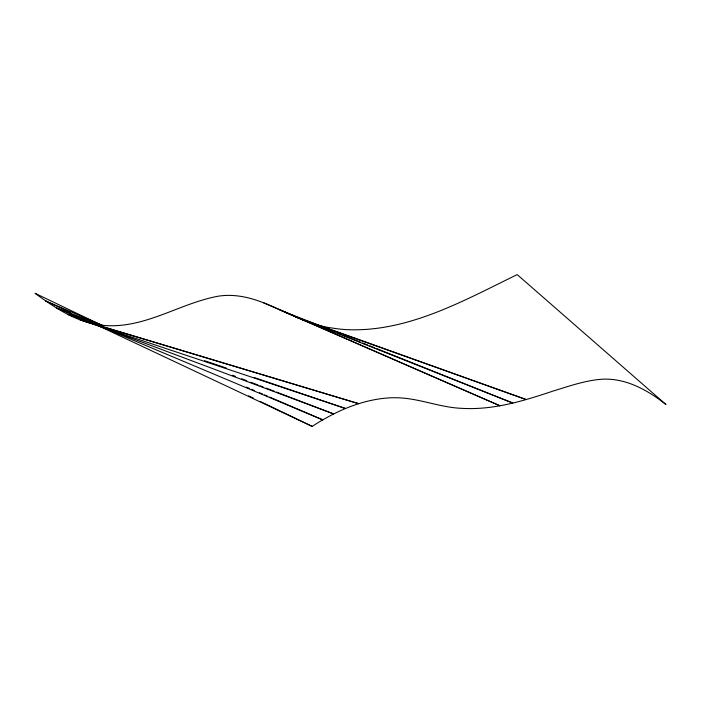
<?xml version="1.0" encoding="UTF-8"?>
<svg xmlns="http://www.w3.org/2000/svg" width="701" height="701" viewBox="0 0 701 701"><rect width="100%" height="100%" fill="white"/><g stroke="black" fill="none" stroke-linecap="round" stroke-linejoin="round"><path stroke-width="1.05" d="M96.3 324.773L312.19 426.392C335.052 411.505 360.962 399.815 388.477 397.923A137.939 117.689 -84.7 0 1 399.035 397.835C420.355 398.746 440.43 407.535 461.784 408.341A164.621 140.314 -55.2 0 0 474.892 408.517C501.951 407.64 528.019 399.43 553.492 390.93C569.133 386.163 584.792 380.617 601.195 379.276C625.31 377.559 647.645 390.036 665.95 404.53L517.215 274.608C463.808 300.563 407.868 332.458 346.478 329.645A199.198 154.755 -56.5 0 1 332.239 328.024C292.659 323.187 259.729 289.969 218.458 296.155C180.893 302.99 147.306 327.174 108.068 325.693A163.973 112.072 -65.5 0 1 96.563 324.484C73.535 320.278 53.583 306.898 35.05 293.29L102.171 325.527M93.04 323.783L358.728 403.688L79.695 319.717L345.549 408.517L254.279 377.559M98.71 324.8L67.594 314.25L333.694 413.949L276.404 392.043M204.499 360.673L226.274 368.06M312.094 323.065L526.197 399.561L295.217 316.712L512.869 403.084L376.849 348.651M102.486 325.544L56.448 307.941L84.69 319.814M232.408 375.219L235.483 376.393M241.617 378.742L246.734 380.696M250.827 382.264L257.986 384.998M260.036 385.787L263.103 386.961M266.17 388.126L274.354 391.263M320.006 325.912L279.401 309.658L499.927 405.765L263.585 302.832M324.072 327.533L327.113 328.751M331.17 330.373L334.219 331.591M338.276 333.22L341.326 334.438M343.359 335.253L360.612 342.158M362.645 342.964L367.718 344.997M369.742 345.812L374.825 347.845M94.784 324.055L322.749 419.864L269.57 397.038M102.986 325.544L45.793 301.001L70.547 312.655M246.489 387.127L249.495 388.424M251.501 389.283L254.516 390.58M259.528 392.726L262.542 394.023M264.549 394.882L267.563 396.17M248.575 395.837L253.429 398.168M260.194 401.419L272.321 407.246M273.259 407.693L312.19 426.392"/></g></svg>
